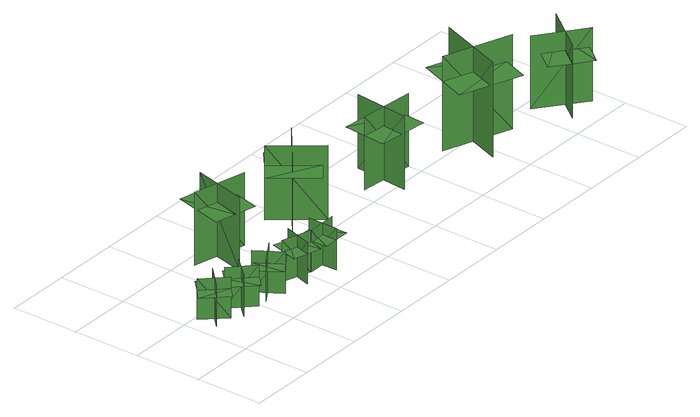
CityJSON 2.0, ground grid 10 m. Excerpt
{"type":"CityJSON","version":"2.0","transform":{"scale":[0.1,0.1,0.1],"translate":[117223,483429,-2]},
"CityObjects":{
"tree1":{"type":"SolitaryVegetationObject","geometry":[{"type":"MultiSurface","lod":"1","boundaries":[[[0,1,2]],[[0,2,3]],[[4,5,6]],[[4,6,7]],[[8,9,10]],[[8,10,11]],[[8,11,12]],[[8,12,13]]]}]},
"tree2":{"type":"SolitaryVegetationObject","geometry":[{"type":"MultiSurface","lod":"1","boundaries":[[[14,15,16]],[[14,16,17]],[[18,19,20]],[[18,20,21]],[[22,23,24]],[[22,24,25]],[[22,25,26]],[[22,26,27]]]}]},
"tree3":{"type":"SolitaryVegetationObject","geometry":[{"type":"MultiSurface","lod":"1","boundaries":[[[28,29,30]],[[28,30,31]],[[32,33,34]],[[32,34,35]],[[36,37,38]],[[36,38,39]],[[36,39,40]],[[36,40,41]]]}]},
"tree4":{"type":"SolitaryVegetationObject","geometry":[{"type":"MultiSurface","lod":"1","boundaries":[[[42,43,44]],[[42,44,45]],[[46,47,48]],[[46,48,49]],[[50,51,52]],[[50,52,53]],[[50,53,54]],[[50,54,55]]]}]},
"tree5":{"type":"SolitaryVegetationObject","geometry":[{"type":"MultiSurface","lod":"1","boundaries":[[[56,57,58]],[[56,58,59]],[[60,61,62]],[[60,62,63]],[[64,65,66]],[[64,66,67]],[[64,68,69]],[[64,69,65]]]}]},
"tree6":{"type":"SolitaryVegetationObject","geometry":[{"type":"MultiSurface","lod":"1","boundaries":[[[70,71,72]],[[70,72,73]],[[74,75,76]],[[74,76,77]],[[78,79,80]],[[78,80,81]],[[78,81,82]],[[78,82,83]]]}]},
"tree7":{"type":"SolitaryVegetationObject","geometry":[{"type":"MultiSurface","lod":"1","boundaries":[[[84,85,86]],[[84,86,87]],[[88,89,90]],[[88,90,91]],[[92,93,94]],[[92,94,95]],[[92,96,97]],[[92,97,93]]]}]},
"tree8":{"type":"SolitaryVegetationObject","geometry":[{"type":"MultiSurface","lod":"1","boundaries":[[[98,99,100]],[[98,100,101]],[[102,103,104]],[[102,104,105]],[[106,107,108]],[[106,108,109]],[[106,110,111]],[[106,111,107]]]}]},
"tree9":{"type":"SolitaryVegetationObject","geometry":[{"type":"MultiSurface","lod":"1","boundaries":[[[112,113,114]],[[112,114,115]],[[116,117,118]],[[116,118,119]],[[120,121,122]],[[120,122,123]],[[120,124,125]],[[120,125,121]]]}]},
"tree10":{"type":"SolitaryVegetationObject","geometry":[{"type":"MultiSurface","lod":"1","boundaries":[[[126,127,128]],[[126,128,129]],[[130,131,132]],[[130,132,133]],[[134,135,136]],[[134,136,137]],[[134,138,139]],[[134,139,135]]]}]}
},
"vertices":[
[21,64,9],[53,95,9],[53,95,70],[21,64,70],[51,63,9],[20,95,9],[20,95,70],[51,63,70],[51,63,53],[67,79,53],[36,110,53],[20,95,53],[4,80,53],[35,48,53],
[95,85,8],[65,53,8],[65,53,69],[95,85,69],[66,85,8],[98,54,8],[98,54,69],[66,85,69],[66,85,52],[51,69,52],[82,38,52],[98,54,52],[113,70,52],[81,100,52],
[150,78,8],[113,54,8],[113,54,70],[150,78,70],[121,84,8],[145,47,8],[145,47,70],[121,84,70],[121,84,52],[103,72,52],[127,35,52],[145,47,52],[164,59,52],[140,96,52],
[208,55,8],[165,68,8],[165,68,70],[208,55,70],[194,81,8],[181,39,8],[181,39,70],[194,81,70],[194,81,53],[173,88,53],[160,45,53],[181,39,53],[202,33,53],[215,75,53],
[155,130,8],[175,210,8],[175,210,117],[155,130,117],[210,164,8],[130,184,8],[130,184,117],[210,164,117],[156,137,89],[175,210,89],[143,218,89],[125,145,89],[188,129,89],[206,202,89],
[253,55,8],[209,54,8],[209,54,70],[253,55,70],[232,76,8],[233,32,8],[233,32,70],[232,76,70],[232,76,53],[210,75,53],[211,31,53],[233,32,53],[255,32,53],[254,76,53],
[325,117,11],[274,181,11],[274,181,121],[325,117,121],[332,182,11],[267,130,11],[267,130,121],[332,182,121],[321,122,92],[274,181,92],[248,161,92],[295,102,92],[346,142,92],[299,202,92],
[500,121,8],[418,129,8],[418,129,117],[500,121,117],[458,171,8],[450,89,8],[450,89,117],[458,171,117],[493,122,89],[418,129,89],[415,97,89],[490,89,89],[496,154,89],[421,162,89],
[659,74,8],[559,111,8],[559,111,149],[659,74,149],[623,150,8],[586,50,8],[586,50,149],[623,150,149],[650,77,112],[559,111,112],[544,72,112],[635,38,112],[665,116,112],[574,150,112],
[776,94,10],[726,28,10],[726,28,119],[776,94,119],[711,85,10],[777,35,10],[777,35,119],[711,85,119],[772,89,91],[726,28,91],[752,9,91],[798,69,91],[746,109,91],[700,48,91]
]}
